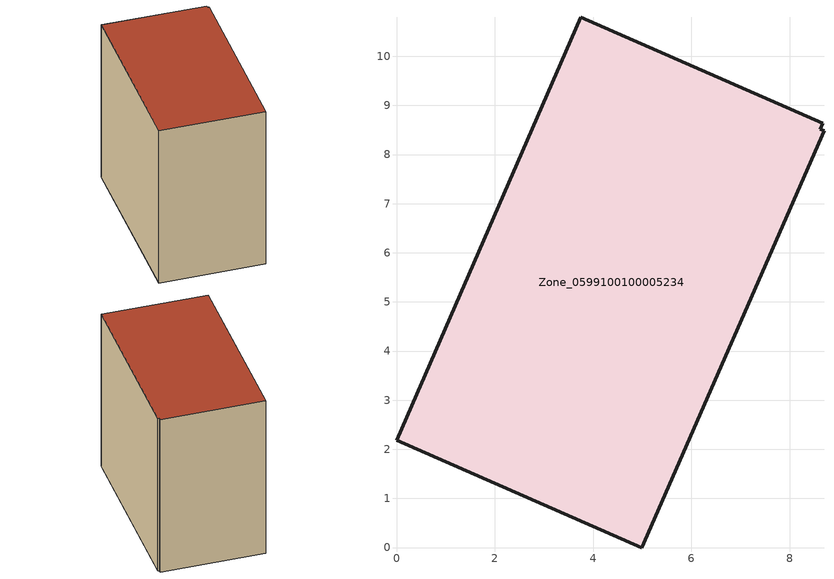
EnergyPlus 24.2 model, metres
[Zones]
Zone_0599100100005234
 floor ground (C_G): 8.67,8.63 8.62,8.52 8.7,8.48 4.99,0 0,2.18 3.75,10.79 z0
 wall outside (C_F): 8.67,8.63 3.75,10.79 0,2.18 4.99,0 8.7,8.48 8.62,8.52 8.67,8.63 z0:9.05
 roof outside (C_R): 8.62,8.52 8.67,8.63 3.75,10.79 0,2.18 4.99,0 8.7,8.48 z9.05
[BUILDING]
Pand.0599100100005234: North Axis=0; Terrain=City; Loads Convergence Tolerance Value=0.04; Temperature Convergence Tolerance Value=0.4; Solar Distribution=FullExterior; Maximum Number of Warmup Days=25; Minimum Number of Warmup Days=1
[Site:Location]
Rotterdam.The.Hague.AP_ZH_NLD Design_Conditions: Latitude=51.96; Longitude=4.45; Time Zone=1; Elevation=-4.5
[SITE:GROUNDTEMPERATURE:BUILDINGSURFACE]
18, 18, 18, 18, 18, 18, 18, 18, 18, 18, 18, 18
[MATERIAL] Thermal Absorptance=0.9; Solar Absorptance=0.7; Visible Absorptance=0.7
Name | Roughness | Thickness | Conductivity | Density | Specific Heat
G.TI.2006-2014 | MediumSmooth | 0.15 | 0.06 | 540 | 1210
F.TI.2006-2014 | Rough | 0.3 | 0.12 | 1920 | 840
R.TI.2006-2014 | MediumRough | 0.2 | 0.08 | 1500 | 1000
[CONSTRUCTION]
C_G: G.TI.2006-2014
C_F: F.TI.2006-2014
C_R: R.TI.2006-2014
[ZONE]
Zone_0599100100005234: Type=1; Multiplier=1; Ceiling Height=Autocalculate; Volume=Autocalculate; Floor Area=autocalculate; Part of Total Floor Area=Yes
[ZONEINFILTRATION:DESIGNFLOWRATE]
Infil_Zone_0599100100005234: Zone or ZoneList or Space or SpaceList=Zone_0599100100005234; Schedule=AlwaysOn; Design Flow Rate Calculation Method=Flow/Area; Flow Rate per Floor Area=0.0015; Constant Term Coefficient=1; Temperature Term Coefficient=0; Velocity Term Coefficient=0; Velocity Squared Term Coefficient=0
[HVACTEMPLATE:ZONE:IDEALLOADSAIRSYSTEM]
Zone_0599100100005234: Maximum Heating Supply Air Temperature=50; Minimum Cooling Supply Air Temperature=13; Maximum Heating Supply Air Humidity Ratio=0.0156; Minimum Cooling Supply Air Humidity Ratio=0.0077; Heating Limit=NoLimit; Cooling Limit=NoLimit; Dehumidification Control Type=ConstantSensibleHeatRatio; Cooling Sensible Heat Ratio=0.7; Dehumidification Setpoint=60; Humidification Control Type=None; Humidification Setpoint=30; Outdoor Air Method=None; Outdoor Air Flow Rate per Person=0.00944; Outdoor Air Flow Rate per Zone Floor Area=0; Outdoor Air Flow Rate per Zone=0; Demand Controlled Ventilation Type=None; Outdoor Air Economizer Type=NoEconomizer; Heat Recovery Type=None; Sensible Heat Recovery Effectiveness=0.7; Latent Heat Recovery Effectiveness=0.65
[ZONECONTROL:THERMOSTAT]
ThermostatControl_Zone_0599100100005234: Zone or ZoneList=Zone_0599100100005234; Control Type Schedule=DualSetpointControlType; Control 1=Thermostat_Zone_0599100100005234; Temperature Difference Between Cutout And Setpoint=0
[THERMOSTATSETPOINT:DUALSETPOINT]
Thermostat_Zone_0599100100005234: Heating Setpoint Temperature Schedule=HeatingSetpoint_Zone_0599100100005234; Cooling Setpoint Temperature Schedule=CoolingSetpoint_Zone_0599100100005234
[SCHEDULE:COMPACT]
HeatingSetpoint_Zone_0599100100005234: Through: 12/31, For: AllDays, Until: 24:00, 21
CoolingSetpoint_Zone_0599100100005234: Through: 12/31, For: AllDays, Until: 24:00, 24
DualSetpointControlType: Through: 12/31, For: AllDays, Until: 24:00, 4
AlwaysOn: Through: 12/31, For: AllDays, Until: 24:00, 1
